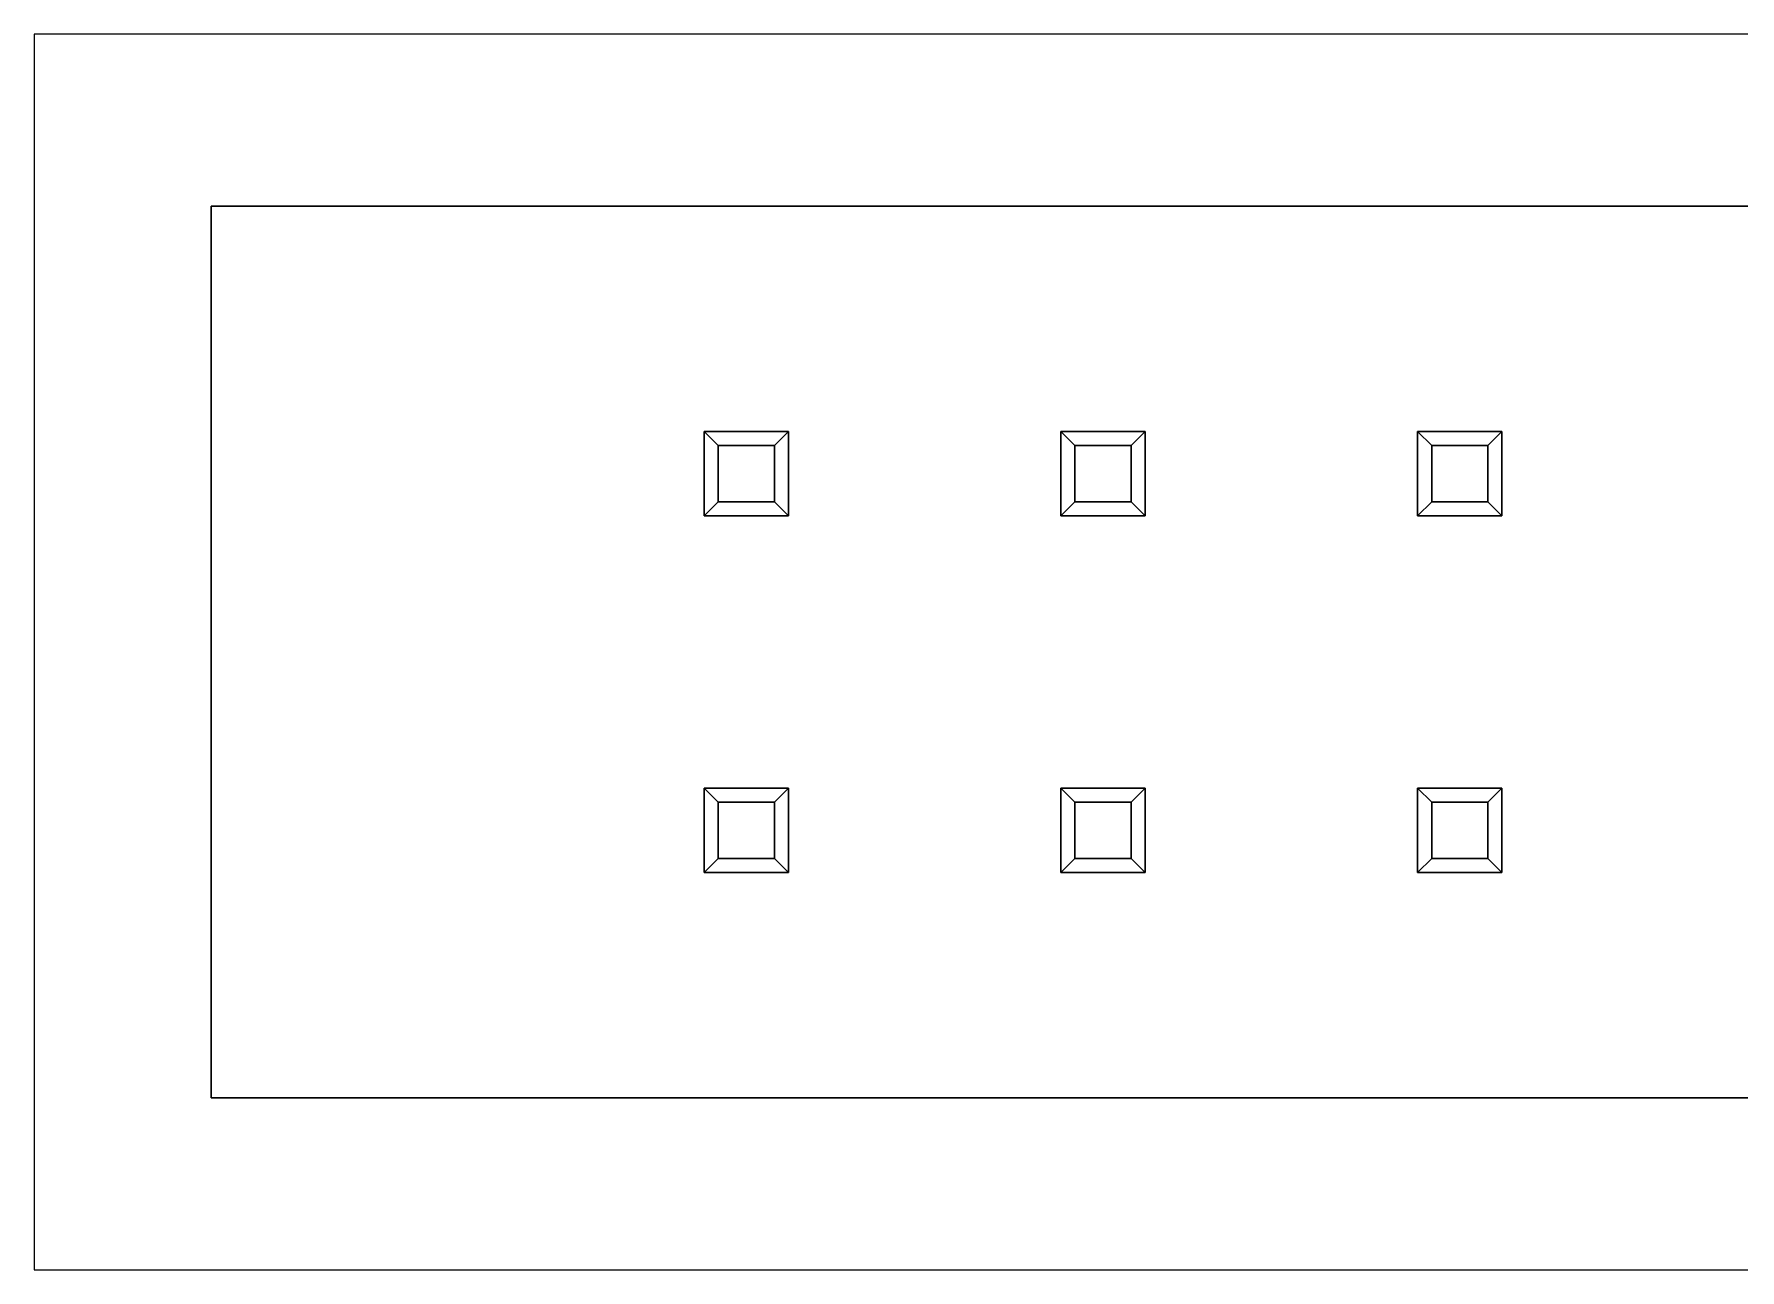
# Model space of a CAD drawing. Extents: x -5.1 to 45.7, y -3.1 to 5.7.
# Drawn here: x -5.07 to 7.07, y -3.13 to 5.67 of the extents above; entities that cross this region are included whole.
import ezdxf

# ---------------------------------------------------------------- set-up
doc = ezdxf.new("R2010")
doc.units = 0
doc.layers.get('0').update_dxf_attribs({"linetype": 'CONTINUOUS'})

# ---------------------------------------------------------------- blocks, each defined once
blk = doc.blocks.new('*U2')
at = {"color": 50, "extrusion": (0, 0.948683, -0.316228)}
for p, q in [((-0.2, 0.2, -3), (-0.3, 0.3, -2.7)), ((-0.3, 0.3, -2.7), (0.3, 0.3, -2.7)), ((0.2, 0.2, -3), (0.3, 0.3, -2.7)), ((0.2, 0.2, -3), (-0.2, 0.2, -3))]:
    blk.add_line(p, q, dxfattribs=at)
at = {"color": 50, "extrusion": (-0.948683, 0, -0.316228)}
for p, q in [((-0.3, -0.3, -2.7), (-0.3, 0.3, -2.7)), ((-0.2, 0.2, -3), (-0.3, 0.3, -2.7)), ((-0.2, 0.2, -3), (-0.2, -0.2, -3)), ((-0.3, -0.3, -2.7), (-0.2, -0.2, -3))]:
    blk.add_line(p, q, dxfattribs=at)
at = {"color": 50, "extrusion": (-1, 0, 0)}
for p, q in [((-0.3, -0.3, -2.7), (-0.3, 0.3, -2.7)), ((-0.3, 0.3, 9.1), (-0.3, -0.3, 9.1)), ((-0.3, 0.3, -2.7), (-0.3, 0.3, 9.1)), ((-0.3, -0.3, -2.7), (-0.3, -0.3, 9.1))]:
    blk.add_line(p, q, dxfattribs=at)
at = {"color": 50, "extrusion": (-0.948683, 0, 0.316228)}
for p, q in [((-0.2, 0.2, 9.4), (-0.3, 0.3, 9.1)), ((-0.3, 0.3, 9.1), (-0.3, -0.3, 9.1)), ((-0.2, -0.2, 9.4), (-0.2, 0.2, 9.4)), ((-0.2, -0.2, 9.4), (-0.3, -0.3, 9.1))]:
    blk.add_line(p, q, dxfattribs=at)
at = {"color": 50, "extrusion": (0, 0.948683, 0.316228)}
for p, q in [((0.3, 0.3, 9.1), (-0.3, 0.3, 9.1)), ((-0.2, 0.2, 9.4), (-0.3, 0.3, 9.1)), ((0.2, 0.2, 9.4), (0.3, 0.3, 9.1)), ((-0.2, 0.2, 9.4), (0.2, 0.2, 9.4))]:
    blk.add_line(p, q, dxfattribs=at)
at = {"color": 50, "extrusion": (0, 1, 0)}
for p, q in [((-0.3, 0.3, -2.7), (0.3, 0.3, -2.7)), ((-0.3, 0.3, -2.7), (-0.3, 0.3, 9.1)), ((0.3, 0.3, 9.1), (-0.3, 0.3, 9.1)), ((0.3, 0.3, -2.7), (0.3, 0.3, 9.1))]:
    blk.add_line(p, q, dxfattribs=at)
at = {"color": 50, "extrusion": (0.948683, 0, -0.316228)}
for p, q in [((0.2, 0.2, -3), (0.3, 0.3, -2.7)), ((0.3, 0.3, -2.7), (0.3, -0.3, -2.7)), ((0.2, -0.2, -3), (0.2, 0.2, -3)), ((0.2, -0.2, -3), (0.3, -0.3, -2.7))]:
    blk.add_line(p, q, dxfattribs=at)
at = {"color": 50, "extrusion": (0.948683, 0, 0.316228)}
for p, q in [((0.2, 0.2, 9.4), (0.3, 0.3, 9.1)), ((0.3, -0.3, 9.1), (0.3, 0.3, 9.1)), ((0.2, 0.2, 9.4), (0.2, -0.2, 9.4)), ((0.2, -0.2, 9.4), (0.3, -0.3, 9.1))]:
    blk.add_line(p, q, dxfattribs=at)
at = {"color": 50, "extrusion": (1, 0, 0)}
for p, q in [((0.3, 0.3, -2.7), (0.3, -0.3, -2.7)), ((0.3, 0.3, -2.7), (0.3, 0.3, 9.1)), ((0.3, -0.3, 9.1), (0.3, 0.3, 9.1)), ((0.3, -0.3, -2.7), (0.3, -0.3, 9.1))]:
    blk.add_line(p, q, dxfattribs=at)
at = {"color": 50, "extrusion": (0, 0, -1)}
for p, q in [((-0.2, 0.2, -3), (-0.2, -0.2, -3)), ((0.2, 0.2, -3), (-0.2, 0.2, -3)), ((0.2, -0.2, -3), (0.2, 0.2, -3)), ((-0.2, -0.2, -3), (0.2, -0.2, -3))]:
    blk.add_line(p, q, dxfattribs=at)
at = {"color": 50}
for p, q in [((-0.2, 0.2, 9.4), (0.2, 0.2, 9.4)), ((-0.2, -0.2, 9.4), (-0.2, 0.2, 9.4)), ((0.2, 0.2, 9.4), (0.2, -0.2, 9.4)), ((0.2, -0.2, 9.4), (-0.2, -0.2, 9.4))]:
    blk.add_line(p, q, dxfattribs=at)
at = {"color": 50, "extrusion": (0, -0.948683, -0.316228)}
for p, q in [((-0.3, -0.3, -2.7), (-0.2, -0.2, -3)), ((-0.2, -0.2, -3), (0.2, -0.2, -3)), ((0.2, -0.2, -3), (0.3, -0.3, -2.7)), ((0.3, -0.3, -2.7), (-0.3, -0.3, -2.7))]:
    blk.add_line(p, q, dxfattribs=at)
at = {"color": 50, "extrusion": (0, -0.948683, 0.316228)}
for p, q in [((-0.2, -0.2, 9.4), (-0.3, -0.3, 9.1)), ((0.2, -0.2, 9.4), (-0.2, -0.2, 9.4)), ((0.2, -0.2, 9.4), (0.3, -0.3, 9.1)), ((-0.3, -0.3, 9.1), (0.3, -0.3, 9.1))]:
    blk.add_line(p, q, dxfattribs=at)
at = {"color": 50, "extrusion": (0, -1, 0)}
for p, q in [((0.3, -0.3, -2.7), (-0.3, -0.3, -2.7)), ((-0.3, -0.3, 9.1), (0.3, -0.3, 9.1)), ((-0.3, -0.3, -2.7), (-0.3, -0.3, 9.1)), ((0.3, -0.3, -2.7), (0.3, -0.3, 9.1))]:
    blk.add_line(p, q, dxfattribs=at)
blk = doc.blocks.new('*U3')
at = {"color": 50, "extrusion": (0, 0.948683, -0.316228)}
for p, q in [((2.34, 0.2, -3), (2.24, 0.3, -2.7)), ((2.24, 0.3, -2.7), (2.84, 0.3, -2.7)), ((2.74, 0.2, -3), (2.84, 0.3, -2.7)), ((2.74, 0.2, -3), (2.34, 0.2, -3))]:
    blk.add_line(p, q, dxfattribs=at)
at = {"color": 50, "extrusion": (-0.948683, 0, -0.316228)}
for p, q in [((2.24, -0.3, -2.7), (2.24, 0.3, -2.7)), ((2.34, 0.2, -3), (2.24, 0.3, -2.7)), ((2.34, 0.2, -3), (2.34, -0.2, -3)), ((2.24, -0.3, -2.7), (2.34, -0.2, -3))]:
    blk.add_line(p, q, dxfattribs=at)
at = {"color": 50, "extrusion": (-1, 0, 0)}
for p, q in [((2.24, -0.3, -2.7), (2.24, 0.3, -2.7)), ((2.24, 0.3, 9.1), (2.24, -0.3, 9.1)), ((2.24, 0.3, -2.7), (2.24, 0.3, 9.1)), ((2.24, -0.3, -2.7), (2.24, -0.3, 9.1))]:
    blk.add_line(p, q, dxfattribs=at)
at = {"color": 50, "extrusion": (-0.948683, 0, 0.316228)}
for p, q in [((2.34, 0.2, 9.4), (2.24, 0.3, 9.1)), ((2.24, 0.3, 9.1), (2.24, -0.3, 9.1)), ((2.34, -0.2, 9.4), (2.34, 0.2, 9.4)), ((2.34, -0.2, 9.4), (2.24, -0.3, 9.1))]:
    blk.add_line(p, q, dxfattribs=at)
at = {"color": 50, "extrusion": (0, 0.948683, 0.316228)}
for p, q in [((2.84, 0.3, 9.1), (2.24, 0.3, 9.1)), ((2.34, 0.2, 9.4), (2.24, 0.3, 9.1)), ((2.74, 0.2, 9.4), (2.84, 0.3, 9.1)), ((2.34, 0.2, 9.4), (2.74, 0.2, 9.4))]:
    blk.add_line(p, q, dxfattribs=at)
at = {"color": 50, "extrusion": (0, 1, 0)}
for p, q in [((2.24, 0.3, -2.7), (2.84, 0.3, -2.7)), ((2.24, 0.3, -2.7), (2.24, 0.3, 9.1)), ((2.84, 0.3, 9.1), (2.24, 0.3, 9.1)), ((2.84, 0.3, -2.7), (2.84, 0.3, 9.1))]:
    blk.add_line(p, q, dxfattribs=at)
at = {"color": 50, "extrusion": (0.948683, 0, -0.316228)}
for p, q in [((2.74, 0.2, -3), (2.84, 0.3, -2.7)), ((2.84, 0.3, -2.7), (2.84, -0.3, -2.7)), ((2.74, -0.2, -3), (2.74, 0.2, -3)), ((2.74, -0.2, -3), (2.84, -0.3, -2.7))]:
    blk.add_line(p, q, dxfattribs=at)
at = {"color": 50, "extrusion": (0.948683, 0, 0.316228)}
for p, q in [((2.74, 0.2, 9.4), (2.84, 0.3, 9.1)), ((2.84, -0.3, 9.1), (2.84, 0.3, 9.1)), ((2.74, 0.2, 9.4), (2.74, -0.2, 9.4)), ((2.74, -0.2, 9.4), (2.84, -0.3, 9.1))]:
    blk.add_line(p, q, dxfattribs=at)
at = {"color": 50, "extrusion": (1, 0, 0)}
for p, q in [((2.84, 0.3, -2.7), (2.84, -0.3, -2.7)), ((2.84, 0.3, -2.7), (2.84, 0.3, 9.1)), ((2.84, -0.3, 9.1), (2.84, 0.3, 9.1)), ((2.84, -0.3, -2.7), (2.84, -0.3, 9.1))]:
    blk.add_line(p, q, dxfattribs=at)
at = {"color": 50, "extrusion": (0, 0, -1)}
for p, q in [((2.34, 0.2, -3), (2.34, -0.2, -3)), ((2.74, 0.2, -3), (2.34, 0.2, -3)), ((2.74, -0.2, -3), (2.74, 0.2, -3)), ((2.34, -0.2, -3), (2.74, -0.2, -3))]:
    blk.add_line(p, q, dxfattribs=at)
at = {"color": 50}
for p, q in [((2.34, 0.2, 9.4), (2.74, 0.2, 9.4)), ((2.34, -0.2, 9.4), (2.34, 0.2, 9.4)), ((2.74, 0.2, 9.4), (2.74, -0.2, 9.4)), ((2.74, -0.2, 9.4), (2.34, -0.2, 9.4))]:
    blk.add_line(p, q, dxfattribs=at)
at = {"color": 50, "extrusion": (0, -0.948683, -0.316228)}
for p, q in [((2.24, -0.3, -2.7), (2.34, -0.2, -3)), ((2.34, -0.2, -3), (2.74, -0.2, -3)), ((2.74, -0.2, -3), (2.84, -0.3, -2.7)), ((2.84, -0.3, -2.7), (2.24, -0.3, -2.7))]:
    blk.add_line(p, q, dxfattribs=at)
at = {"color": 50, "extrusion": (0, -0.948683, 0.316228)}
for p, q in [((2.34, -0.2, 9.4), (2.24, -0.3, 9.1)), ((2.74, -0.2, 9.4), (2.34, -0.2, 9.4)), ((2.74, -0.2, 9.4), (2.84, -0.3, 9.1)), ((2.24, -0.3, 9.1), (2.84, -0.3, 9.1))]:
    blk.add_line(p, q, dxfattribs=at)
at = {"color": 50, "extrusion": (0, -1, 0)}
for p, q in [((2.84, -0.3, -2.7), (2.24, -0.3, -2.7)), ((2.24, -0.3, 9.1), (2.84, -0.3, 9.1)), ((2.24, -0.3, -2.7), (2.24, -0.3, 9.1)), ((2.84, -0.3, -2.7), (2.84, -0.3, 9.1))]:
    blk.add_line(p, q, dxfattribs=at)
blk = doc.blocks.new('*U4')
at = {"color": 50, "extrusion": (0, 0.948683, -0.316228)}
for p, q in [((4.88, 0.2, -3), (4.78, 0.3, -2.7)), ((4.78, 0.3, -2.7), (5.38, 0.3, -2.7)), ((5.28, 0.2, -3), (5.38, 0.3, -2.7)), ((5.28, 0.2, -3), (4.88, 0.2, -3))]:
    blk.add_line(p, q, dxfattribs=at)
at = {"color": 50, "extrusion": (-0.948683, 0, -0.316228)}
for p, q in [((4.78, -0.3, -2.7), (4.78, 0.3, -2.7)), ((4.88, 0.2, -3), (4.78, 0.3, -2.7)), ((4.88, 0.2, -3), (4.88, -0.2, -3)), ((4.78, -0.3, -2.7), (4.88, -0.2, -3))]:
    blk.add_line(p, q, dxfattribs=at)
at = {"color": 50, "extrusion": (-1, 0, 0)}
for p, q in [((4.78, -0.3, -2.7), (4.78, 0.3, -2.7)), ((4.78, 0.3, 9.1), (4.78, -0.3, 9.1)), ((4.78, 0.3, -2.7), (4.78, 0.3, 9.1)), ((4.78, -0.3, -2.7), (4.78, -0.3, 9.1))]:
    blk.add_line(p, q, dxfattribs=at)
at = {"color": 50, "extrusion": (-0.948683, 0, 0.316228)}
for p, q in [((4.88, 0.2, 9.4), (4.78, 0.3, 9.1)), ((4.78, 0.3, 9.1), (4.78, -0.3, 9.1)), ((4.88, -0.2, 9.4), (4.88, 0.2, 9.4)), ((4.88, -0.2, 9.4), (4.78, -0.3, 9.1))]:
    blk.add_line(p, q, dxfattribs=at)
at = {"color": 50, "extrusion": (0, 0.948683, 0.316228)}
for p, q in [((5.38, 0.3, 9.1), (4.78, 0.3, 9.1)), ((4.88, 0.2, 9.4), (4.78, 0.3, 9.1)), ((5.28, 0.2, 9.4), (5.38, 0.3, 9.1)), ((4.88, 0.2, 9.4), (5.28, 0.2, 9.4))]:
    blk.add_line(p, q, dxfattribs=at)
at = {"color": 50, "extrusion": (0, 1, 0)}
for p, q in [((4.78, 0.3, -2.7), (5.38, 0.3, -2.7)), ((4.78, 0.3, -2.7), (4.78, 0.3, 9.1)), ((5.38, 0.3, 9.1), (4.78, 0.3, 9.1)), ((5.38, 0.3, -2.7), (5.38, 0.3, 9.1))]:
    blk.add_line(p, q, dxfattribs=at)
at = {"color": 50, "extrusion": (0.948683, 0, -0.316228)}
for p, q in [((5.28, 0.2, -3), (5.38, 0.3, -2.7)), ((5.38, 0.3, -2.7), (5.38, -0.3, -2.7)), ((5.28, -0.2, -3), (5.28, 0.2, -3)), ((5.28, -0.2, -3), (5.38, -0.3, -2.7))]:
    blk.add_line(p, q, dxfattribs=at)
at = {"color": 50, "extrusion": (0.948683, 0, 0.316228)}
for p, q in [((5.28, 0.2, 9.4), (5.38, 0.3, 9.1)), ((5.38, -0.3, 9.1), (5.38, 0.3, 9.1)), ((5.28, 0.2, 9.4), (5.28, -0.2, 9.4)), ((5.28, -0.2, 9.4), (5.38, -0.3, 9.1))]:
    blk.add_line(p, q, dxfattribs=at)
at = {"color": 50, "extrusion": (1, 0, 0)}
for p, q in [((5.38, 0.3, -2.7), (5.38, -0.3, -2.7)), ((5.38, 0.3, -2.7), (5.38, 0.3, 9.1)), ((5.38, -0.3, 9.1), (5.38, 0.3, 9.1)), ((5.38, -0.3, -2.7), (5.38, -0.3, 9.1))]:
    blk.add_line(p, q, dxfattribs=at)
at = {"color": 50, "extrusion": (0, 0, -1)}
for p, q in [((4.88, 0.2, -3), (4.88, -0.2, -3)), ((5.28, 0.2, -3), (4.88, 0.2, -3)), ((5.28, -0.2, -3), (5.28, 0.2, -3)), ((4.88, -0.2, -3), (5.28, -0.2, -3))]:
    blk.add_line(p, q, dxfattribs=at)
at = {"color": 50}
for p, q in [((4.88, 0.2, 9.4), (5.28, 0.2, 9.4)), ((4.88, -0.2, 9.4), (4.88, 0.2, 9.4)), ((5.28, 0.2, 9.4), (5.28, -0.2, 9.4)), ((5.28, -0.2, 9.4), (4.88, -0.2, 9.4))]:
    blk.add_line(p, q, dxfattribs=at)
at = {"color": 50, "extrusion": (0, -0.948683, -0.316228)}
for p, q in [((4.78, -0.3, -2.7), (4.88, -0.2, -3)), ((4.88, -0.2, -3), (5.28, -0.2, -3)), ((5.28, -0.2, -3), (5.38, -0.3, -2.7)), ((5.38, -0.3, -2.7), (4.78, -0.3, -2.7))]:
    blk.add_line(p, q, dxfattribs=at)
at = {"color": 50, "extrusion": (0, -0.948683, 0.316228)}
for p, q in [((4.88, -0.2, 9.4), (4.78, -0.3, 9.1)), ((5.28, -0.2, 9.4), (4.88, -0.2, 9.4)), ((5.28, -0.2, 9.4), (5.38, -0.3, 9.1)), ((4.78, -0.3, 9.1), (5.38, -0.3, 9.1))]:
    blk.add_line(p, q, dxfattribs=at)
at = {"color": 50, "extrusion": (0, -1, 0)}
for p, q in [((5.38, -0.3, -2.7), (4.78, -0.3, -2.7)), ((4.78, -0.3, 9.1), (5.38, -0.3, 9.1)), ((4.78, -0.3, -2.7), (4.78, -0.3, 9.1)), ((5.38, -0.3, -2.7), (5.38, -0.3, 9.1))]:
    blk.add_line(p, q, dxfattribs=at)
blk = doc.blocks.new('*U33')
at = {"color": 50, "extrusion": (0, 0.948683, -0.316228)}
for p, q in [((4.88, 2.74, -3), (4.78, 2.84, -2.7)), ((4.78, 2.84, -2.7), (5.38, 2.84, -2.7)), ((5.28, 2.74, -3), (5.38, 2.84, -2.7)), ((5.28, 2.74, -3), (4.88, 2.74, -3))]:
    blk.add_line(p, q, dxfattribs=at)
at = {"color": 50, "extrusion": (-0.948683, 0, -0.316228)}
for p, q in [((4.78, 2.24, -2.7), (4.78, 2.84, -2.7)), ((4.88, 2.74, -3), (4.78, 2.84, -2.7)), ((4.88, 2.74, -3), (4.88, 2.34, -3)), ((4.78, 2.24, -2.7), (4.88, 2.34, -3))]:
    blk.add_line(p, q, dxfattribs=at)
at = {"color": 50, "extrusion": (-1, 0, 0)}
for p, q in [((4.78, 2.24, -2.7), (4.78, 2.84, -2.7)), ((4.78, 2.84, 9.1), (4.78, 2.24, 9.1)), ((4.78, 2.84, -2.7), (4.78, 2.84, 9.1)), ((4.78, 2.24, -2.7), (4.78, 2.24, 9.1))]:
    blk.add_line(p, q, dxfattribs=at)
at = {"color": 50, "extrusion": (-0.948683, 0, 0.316228)}
for p, q in [((4.88, 2.74, 9.4), (4.78, 2.84, 9.1)), ((4.78, 2.84, 9.1), (4.78, 2.24, 9.1)), ((4.88, 2.34, 9.4), (4.88, 2.74, 9.4)), ((4.88, 2.34, 9.4), (4.78, 2.24, 9.1))]:
    blk.add_line(p, q, dxfattribs=at)
at = {"color": 50, "extrusion": (0, 0.948683, 0.316228)}
for p, q in [((5.38, 2.84, 9.1), (4.78, 2.84, 9.1)), ((4.88, 2.74, 9.4), (4.78, 2.84, 9.1)), ((5.28, 2.74, 9.4), (5.38, 2.84, 9.1)), ((4.88, 2.74, 9.4), (5.28, 2.74, 9.4))]:
    blk.add_line(p, q, dxfattribs=at)
at = {"color": 50, "extrusion": (0, 1, 0)}
for p, q in [((4.78, 2.84, -2.7), (5.38, 2.84, -2.7)), ((4.78, 2.84, -2.7), (4.78, 2.84, 9.1)), ((5.38, 2.84, 9.1), (4.78, 2.84, 9.1)), ((5.38, 2.84, -2.7), (5.38, 2.84, 9.1))]:
    blk.add_line(p, q, dxfattribs=at)
at = {"color": 50, "extrusion": (0.948683, 0, -0.316228)}
for p, q in [((5.28, 2.74, -3), (5.38, 2.84, -2.7)), ((5.38, 2.84, -2.7), (5.38, 2.24, -2.7)), ((5.28, 2.34, -3), (5.28, 2.74, -3)), ((5.28, 2.34, -3), (5.38, 2.24, -2.7))]:
    blk.add_line(p, q, dxfattribs=at)
at = {"color": 50, "extrusion": (0.948683, 0, 0.316228)}
for p, q in [((5.28, 2.74, 9.4), (5.38, 2.84, 9.1)), ((5.38, 2.24, 9.1), (5.38, 2.84, 9.1)), ((5.28, 2.74, 9.4), (5.28, 2.34, 9.4)), ((5.28, 2.34, 9.4), (5.38, 2.24, 9.1))]:
    blk.add_line(p, q, dxfattribs=at)
at = {"color": 50, "extrusion": (1, 0, 0)}
for p, q in [((5.38, 2.84, -2.7), (5.38, 2.24, -2.7)), ((5.38, 2.84, -2.7), (5.38, 2.84, 9.1)), ((5.38, 2.24, 9.1), (5.38, 2.84, 9.1)), ((5.38, 2.24, -2.7), (5.38, 2.24, 9.1))]:
    blk.add_line(p, q, dxfattribs=at)
at = {"color": 50, "extrusion": (0, 0, -1)}
for p, q in [((4.88, 2.74, -3), (4.88, 2.34, -3)), ((5.28, 2.74, -3), (4.88, 2.74, -3)), ((5.28, 2.34, -3), (5.28, 2.74, -3)), ((4.88, 2.34, -3), (5.28, 2.34, -3))]:
    blk.add_line(p, q, dxfattribs=at)
at = {"color": 50}
for p, q in [((4.88, 2.74, 9.4), (5.28, 2.74, 9.4)), ((4.88, 2.34, 9.4), (4.88, 2.74, 9.4)), ((5.28, 2.74, 9.4), (5.28, 2.34, 9.4)), ((5.28, 2.34, 9.4), (4.88, 2.34, 9.4))]:
    blk.add_line(p, q, dxfattribs=at)
at = {"color": 50, "extrusion": (0, -0.948683, -0.316228)}
for p, q in [((4.78, 2.24, -2.7), (4.88, 2.34, -3)), ((4.88, 2.34, -3), (5.28, 2.34, -3)), ((5.28, 2.34, -3), (5.38, 2.24, -2.7)), ((5.38, 2.24, -2.7), (4.78, 2.24, -2.7))]:
    blk.add_line(p, q, dxfattribs=at)
at = {"color": 50, "extrusion": (0, -0.948683, 0.316228)}
for p, q in [((4.88, 2.34, 9.4), (4.78, 2.24, 9.1)), ((5.28, 2.34, 9.4), (4.88, 2.34, 9.4)), ((5.28, 2.34, 9.4), (5.38, 2.24, 9.1)), ((4.78, 2.24, 9.1), (5.38, 2.24, 9.1))]:
    blk.add_line(p, q, dxfattribs=at)
at = {"color": 50, "extrusion": (0, -1, 0)}
for p, q in [((5.38, 2.24, -2.7), (4.78, 2.24, -2.7)), ((4.78, 2.24, 9.1), (5.38, 2.24, 9.1)), ((4.78, 2.24, -2.7), (4.78, 2.24, 9.1)), ((5.38, 2.24, -2.7), (5.38, 2.24, 9.1))]:
    blk.add_line(p, q, dxfattribs=at)
blk = doc.blocks.new('*U34')
at = {"color": 50, "extrusion": (0, 0.948683, -0.316228)}
for p, q in [((2.34, 2.74, -3), (2.24, 2.84, -2.7)), ((2.24, 2.84, -2.7), (2.84, 2.84, -2.7)), ((2.74, 2.74, -3), (2.84, 2.84, -2.7)), ((2.74, 2.74, -3), (2.34, 2.74, -3))]:
    blk.add_line(p, q, dxfattribs=at)
at = {"color": 50, "extrusion": (-0.948683, 0, -0.316228)}
for p, q in [((2.24, 2.24, -2.7), (2.24, 2.84, -2.7)), ((2.34, 2.74, -3), (2.24, 2.84, -2.7)), ((2.34, 2.74, -3), (2.34, 2.34, -3)), ((2.24, 2.24, -2.7), (2.34, 2.34, -3))]:
    blk.add_line(p, q, dxfattribs=at)
at = {"color": 50, "extrusion": (-1, 0, 0)}
for p, q in [((2.24, 2.24, -2.7), (2.24, 2.84, -2.7)), ((2.24, 2.84, 9.1), (2.24, 2.24, 9.1)), ((2.24, 2.84, -2.7), (2.24, 2.84, 9.1)), ((2.24, 2.24, -2.7), (2.24, 2.24, 9.1))]:
    blk.add_line(p, q, dxfattribs=at)
at = {"color": 50, "extrusion": (-0.948683, 0, 0.316228)}
for p, q in [((2.34, 2.74, 9.4), (2.24, 2.84, 9.1)), ((2.24, 2.84, 9.1), (2.24, 2.24, 9.1)), ((2.34, 2.34, 9.4), (2.34, 2.74, 9.4)), ((2.34, 2.34, 9.4), (2.24, 2.24, 9.1))]:
    blk.add_line(p, q, dxfattribs=at)
at = {"color": 50, "extrusion": (0, 0.948683, 0.316228)}
for p, q in [((2.84, 2.84, 9.1), (2.24, 2.84, 9.1)), ((2.34, 2.74, 9.4), (2.24, 2.84, 9.1)), ((2.74, 2.74, 9.4), (2.84, 2.84, 9.1)), ((2.34, 2.74, 9.4), (2.74, 2.74, 9.4))]:
    blk.add_line(p, q, dxfattribs=at)
at = {"color": 50, "extrusion": (0, 1, 0)}
for p, q in [((2.24, 2.84, -2.7), (2.84, 2.84, -2.7)), ((2.24, 2.84, -2.7), (2.24, 2.84, 9.1)), ((2.84, 2.84, 9.1), (2.24, 2.84, 9.1)), ((2.84, 2.84, -2.7), (2.84, 2.84, 9.1))]:
    blk.add_line(p, q, dxfattribs=at)
at = {"color": 50, "extrusion": (0.948683, 0, -0.316228)}
for p, q in [((2.74, 2.74, -3), (2.84, 2.84, -2.7)), ((2.84, 2.84, -2.7), (2.84, 2.24, -2.7)), ((2.74, 2.34, -3), (2.74, 2.74, -3)), ((2.74, 2.34, -3), (2.84, 2.24, -2.7))]:
    blk.add_line(p, q, dxfattribs=at)
at = {"color": 50, "extrusion": (0.948683, 0, 0.316228)}
for p, q in [((2.74, 2.74, 9.4), (2.84, 2.84, 9.1)), ((2.84, 2.24, 9.1), (2.84, 2.84, 9.1)), ((2.74, 2.74, 9.4), (2.74, 2.34, 9.4)), ((2.74, 2.34, 9.4), (2.84, 2.24, 9.1))]:
    blk.add_line(p, q, dxfattribs=at)
at = {"color": 50, "extrusion": (1, 0, 0)}
for p, q in [((2.84, 2.84, -2.7), (2.84, 2.24, -2.7)), ((2.84, 2.84, -2.7), (2.84, 2.84, 9.1)), ((2.84, 2.24, 9.1), (2.84, 2.84, 9.1)), ((2.84, 2.24, -2.7), (2.84, 2.24, 9.1))]:
    blk.add_line(p, q, dxfattribs=at)
at = {"color": 50, "extrusion": (0, 0, -1)}
for p, q in [((2.34, 2.74, -3), (2.34, 2.34, -3)), ((2.74, 2.74, -3), (2.34, 2.74, -3)), ((2.74, 2.34, -3), (2.74, 2.74, -3)), ((2.34, 2.34, -3), (2.74, 2.34, -3))]:
    blk.add_line(p, q, dxfattribs=at)
at = {"color": 50}
for p, q in [((2.34, 2.74, 9.4), (2.74, 2.74, 9.4)), ((2.34, 2.34, 9.4), (2.34, 2.74, 9.4)), ((2.74, 2.74, 9.4), (2.74, 2.34, 9.4)), ((2.74, 2.34, 9.4), (2.34, 2.34, 9.4))]:
    blk.add_line(p, q, dxfattribs=at)
at = {"color": 50, "extrusion": (0, -0.948683, -0.316228)}
for p, q in [((2.24, 2.24, -2.7), (2.34, 2.34, -3)), ((2.34, 2.34, -3), (2.74, 2.34, -3)), ((2.74, 2.34, -3), (2.84, 2.24, -2.7)), ((2.84, 2.24, -2.7), (2.24, 2.24, -2.7))]:
    blk.add_line(p, q, dxfattribs=at)
at = {"color": 50, "extrusion": (0, -0.948683, 0.316228)}
for p, q in [((2.34, 2.34, 9.4), (2.24, 2.24, 9.1)), ((2.74, 2.34, 9.4), (2.34, 2.34, 9.4)), ((2.74, 2.34, 9.4), (2.84, 2.24, 9.1)), ((2.24, 2.24, 9.1), (2.84, 2.24, 9.1))]:
    blk.add_line(p, q, dxfattribs=at)
at = {"color": 50, "extrusion": (0, -1, 0)}
for p, q in [((2.84, 2.24, -2.7), (2.24, 2.24, -2.7)), ((2.24, 2.24, 9.1), (2.84, 2.24, 9.1)), ((2.24, 2.24, -2.7), (2.24, 2.24, 9.1)), ((2.84, 2.24, -2.7), (2.84, 2.24, 9.1))]:
    blk.add_line(p, q, dxfattribs=at)
blk = doc.blocks.new('*U35')
at = {"color": 50, "extrusion": (0, 0.948683, -0.316228)}
for p, q in [((-0.2, 2.74, -3), (-0.3, 2.84, -2.7)), ((-0.3, 2.84, -2.7), (0.3, 2.84, -2.7)), ((0.2, 2.74, -3), (0.3, 2.84, -2.7)), ((0.2, 2.74, -3), (-0.2, 2.74, -3))]:
    blk.add_line(p, q, dxfattribs=at)
at = {"color": 50, "extrusion": (-0.948683, 0, -0.316228)}
for p, q in [((-0.3, 2.24, -2.7), (-0.3, 2.84, -2.7)), ((-0.2, 2.74, -3), (-0.3, 2.84, -2.7)), ((-0.2, 2.74, -3), (-0.2, 2.34, -3)), ((-0.3, 2.24, -2.7), (-0.2, 2.34, -3))]:
    blk.add_line(p, q, dxfattribs=at)
at = {"color": 50, "extrusion": (-1, 0, 0)}
for p, q in [((-0.3, 2.24, -2.7), (-0.3, 2.84, -2.7)), ((-0.3, 2.84, 9.1), (-0.3, 2.24, 9.1)), ((-0.3, 2.84, -2.7), (-0.3, 2.84, 9.1)), ((-0.3, 2.24, -2.7), (-0.3, 2.24, 9.1))]:
    blk.add_line(p, q, dxfattribs=at)
at = {"color": 50, "extrusion": (-0.948683, 0, 0.316228)}
for p, q in [((-0.2, 2.74, 9.4), (-0.3, 2.84, 9.1)), ((-0.3, 2.84, 9.1), (-0.3, 2.24, 9.1)), ((-0.2, 2.34, 9.4), (-0.2, 2.74, 9.4)), ((-0.2, 2.34, 9.4), (-0.3, 2.24, 9.1))]:
    blk.add_line(p, q, dxfattribs=at)
at = {"color": 50, "extrusion": (0, 0.948683, 0.316228)}
for p, q in [((0.3, 2.84, 9.1), (-0.3, 2.84, 9.1)), ((-0.2, 2.74, 9.4), (-0.3, 2.84, 9.1)), ((0.2, 2.74, 9.4), (0.3, 2.84, 9.1)), ((-0.2, 2.74, 9.4), (0.2, 2.74, 9.4))]:
    blk.add_line(p, q, dxfattribs=at)
at = {"color": 50, "extrusion": (0, 1, 0)}
for p, q in [((-0.3, 2.84, -2.7), (0.3, 2.84, -2.7)), ((-0.3, 2.84, -2.7), (-0.3, 2.84, 9.1)), ((0.3, 2.84, 9.1), (-0.3, 2.84, 9.1)), ((0.3, 2.84, -2.7), (0.3, 2.84, 9.1))]:
    blk.add_line(p, q, dxfattribs=at)
at = {"color": 50, "extrusion": (0.948683, 0, -0.316228)}
for p, q in [((0.2, 2.74, -3), (0.3, 2.84, -2.7)), ((0.3, 2.84, -2.7), (0.3, 2.24, -2.7)), ((0.2, 2.34, -3), (0.2, 2.74, -3)), ((0.2, 2.34, -3), (0.3, 2.24, -2.7))]:
    blk.add_line(p, q, dxfattribs=at)
at = {"color": 50, "extrusion": (0.948683, 0, 0.316228)}
for p, q in [((0.2, 2.74, 9.4), (0.3, 2.84, 9.1)), ((0.3, 2.24, 9.1), (0.3, 2.84, 9.1)), ((0.2, 2.74, 9.4), (0.2, 2.34, 9.4)), ((0.2, 2.34, 9.4), (0.3, 2.24, 9.1))]:
    blk.add_line(p, q, dxfattribs=at)
at = {"color": 50, "extrusion": (1, 0, 0)}
for p, q in [((0.3, 2.84, -2.7), (0.3, 2.24, -2.7)), ((0.3, 2.84, -2.7), (0.3, 2.84, 9.1)), ((0.3, 2.24, 9.1), (0.3, 2.84, 9.1)), ((0.3, 2.24, -2.7), (0.3, 2.24, 9.1))]:
    blk.add_line(p, q, dxfattribs=at)
at = {"color": 50, "extrusion": (0, 0, -1)}
for p, q in [((-0.2, 2.74, -3), (-0.2, 2.34, -3)), ((0.2, 2.74, -3), (-0.2, 2.74, -3)), ((0.2, 2.34, -3), (0.2, 2.74, -3)), ((-0.2, 2.34, -3), (0.2, 2.34, -3))]:
    blk.add_line(p, q, dxfattribs=at)
at = {"color": 50}
for p, q in [((-0.2, 2.74, 9.4), (0.2, 2.74, 9.4)), ((-0.2, 2.34, 9.4), (-0.2, 2.74, 9.4)), ((0.2, 2.74, 9.4), (0.2, 2.34, 9.4)), ((0.2, 2.34, 9.4), (-0.2, 2.34, 9.4))]:
    blk.add_line(p, q, dxfattribs=at)
at = {"color": 50, "extrusion": (0, -0.948683, -0.316228)}
for p, q in [((-0.3, 2.24, -2.7), (-0.2, 2.34, -3)), ((-0.2, 2.34, -3), (0.2, 2.34, -3)), ((0.2, 2.34, -3), (0.3, 2.24, -2.7)), ((0.3, 2.24, -2.7), (-0.3, 2.24, -2.7))]:
    blk.add_line(p, q, dxfattribs=at)
at = {"color": 50, "extrusion": (0, -0.948683, 0.316228)}
for p, q in [((-0.2, 2.34, 9.4), (-0.3, 2.24, 9.1)), ((0.2, 2.34, 9.4), (-0.2, 2.34, 9.4)), ((0.2, 2.34, 9.4), (0.3, 2.24, 9.1)), ((-0.3, 2.24, 9.1), (0.3, 2.24, 9.1))]:
    blk.add_line(p, q, dxfattribs=at)
at = {"color": 50, "extrusion": (0, -1, 0)}
for p, q in [((0.3, 2.24, -2.7), (-0.3, 2.24, -2.7)), ((-0.3, 2.24, 9.1), (0.3, 2.24, 9.1)), ((-0.3, 2.24, -2.7), (-0.3, 2.24, 9.1)), ((0.3, 2.24, -2.7), (0.3, 2.24, 9.1))]:
    blk.add_line(p, q, dxfattribs=at)
blk = doc.blocks.new('*U36')
at = {"color": 250, "extrusion": (-1, 0, 0)}
for p, q in [((-5.07, 5.67), (-5.07, -3.13)), ((-5.07, 5.67, 9.1), (-5.07, -3.13, 9.1)), ((-5.07, 5.67), (-5.07, 5.67, 9.1)), ((-5.07, -3.13), (-5.07, -3.13, 9.1))]:
    blk.add_line(p, q, dxfattribs=at)
at = {"color": 250, "extrusion": (0, 1, 0)}
for p, q in [((45.71, 5.67), (-5.07, 5.67)), ((-5.07, 5.67), (-5.07, 5.67, 9.1)), ((45.71, 5.67, 9.1), (-5.07, 5.67, 9.1)), ((-3.81, -1.905, 2.8), (18.12, -1.905, 2.8)), ((-3.81, -1.905, 2.8), (-3.81, -1.905, 9.1)), ((18.12, -1.905, 9.1), (-3.81, -1.905, 9.1))]:
    blk.add_line(p, q, dxfattribs=at)
at = {"color": 250}
for p, q in [((45.71, 5.67, 9.1), (-5.07, 5.67, 9.1)), ((-5.07, 5.67, 9.1), (-5.07, -3.13, 9.1)), ((44.45, 4.445, 2.8), (-3.81, 4.445, 2.8)), ((-3.81, 4.445, 2.8), (-3.81, -1.905, 2.8)), ((-3.81, -1.905, 9.1), (-3.81, 4.445, 9.1)), ((-3.81, 4.445, 9.1), (44.45, 4.445, 9.1)), ((-3.81, -1.905, 2.8), (18.12, -1.905, 2.8)), ((18.12, -1.905, 9.1), (-3.81, -1.905, 9.1)), ((-5.07, -3.13, 9.1), (18.12, -3.13, 9.1))]:
    blk.add_line(p, q, dxfattribs=at)
at = {"color": 250, "extrusion": (0, 0, -1)}
for p, q in [((-5.07, 5.67), (-5.07, -3.13)), ((45.71, 5.67), (-5.07, 5.67)), ((-5.07, -3.13), (45.71, -3.13))]:
    blk.add_line(p, q, dxfattribs=at)
at = {"color": 250, "extrusion": (1, 0, 0)}
for p, q in [((-3.81, 4.445, 2.8), (-3.81, -1.905, 2.8)), ((-3.81, 4.445, 2.8), (-3.81, 4.445, 9.1)), ((-3.81, -1.905, 9.1), (-3.81, 4.445, 9.1)), ((-3.81, -1.905, 2.8), (-3.81, -1.905, 9.1))]:
    blk.add_line(p, q, dxfattribs=at)
at = {"color": 250, "extrusion": (0, -1, 0)}
for p, q in [((44.45, 4.445, 2.8), (-3.81, 4.445, 2.8)), ((-3.81, 4.445, 9.1), (44.45, 4.445, 9.1)), ((-3.81, 4.445, 2.8), (-3.81, 4.445, 9.1)), ((-5.07, -3.13, 9.1), (18.12, -3.13, 9.1)), ((-5.07, -3.13), (-5.07, -3.13, 9.1)), ((-5.07, -3.13), (45.71, -3.13))]:
    blk.add_line(p, q, dxfattribs=at)

msp = doc.modelspace()

# ---------------------------------------------------------------- block references
for name in ['*U36', '*U35', '*U34', '*U33', '*U2', '*U3', '*U4']:
    msp.add_blockref(name, (0, 0))

doc.saveas('drawing.dxf')
